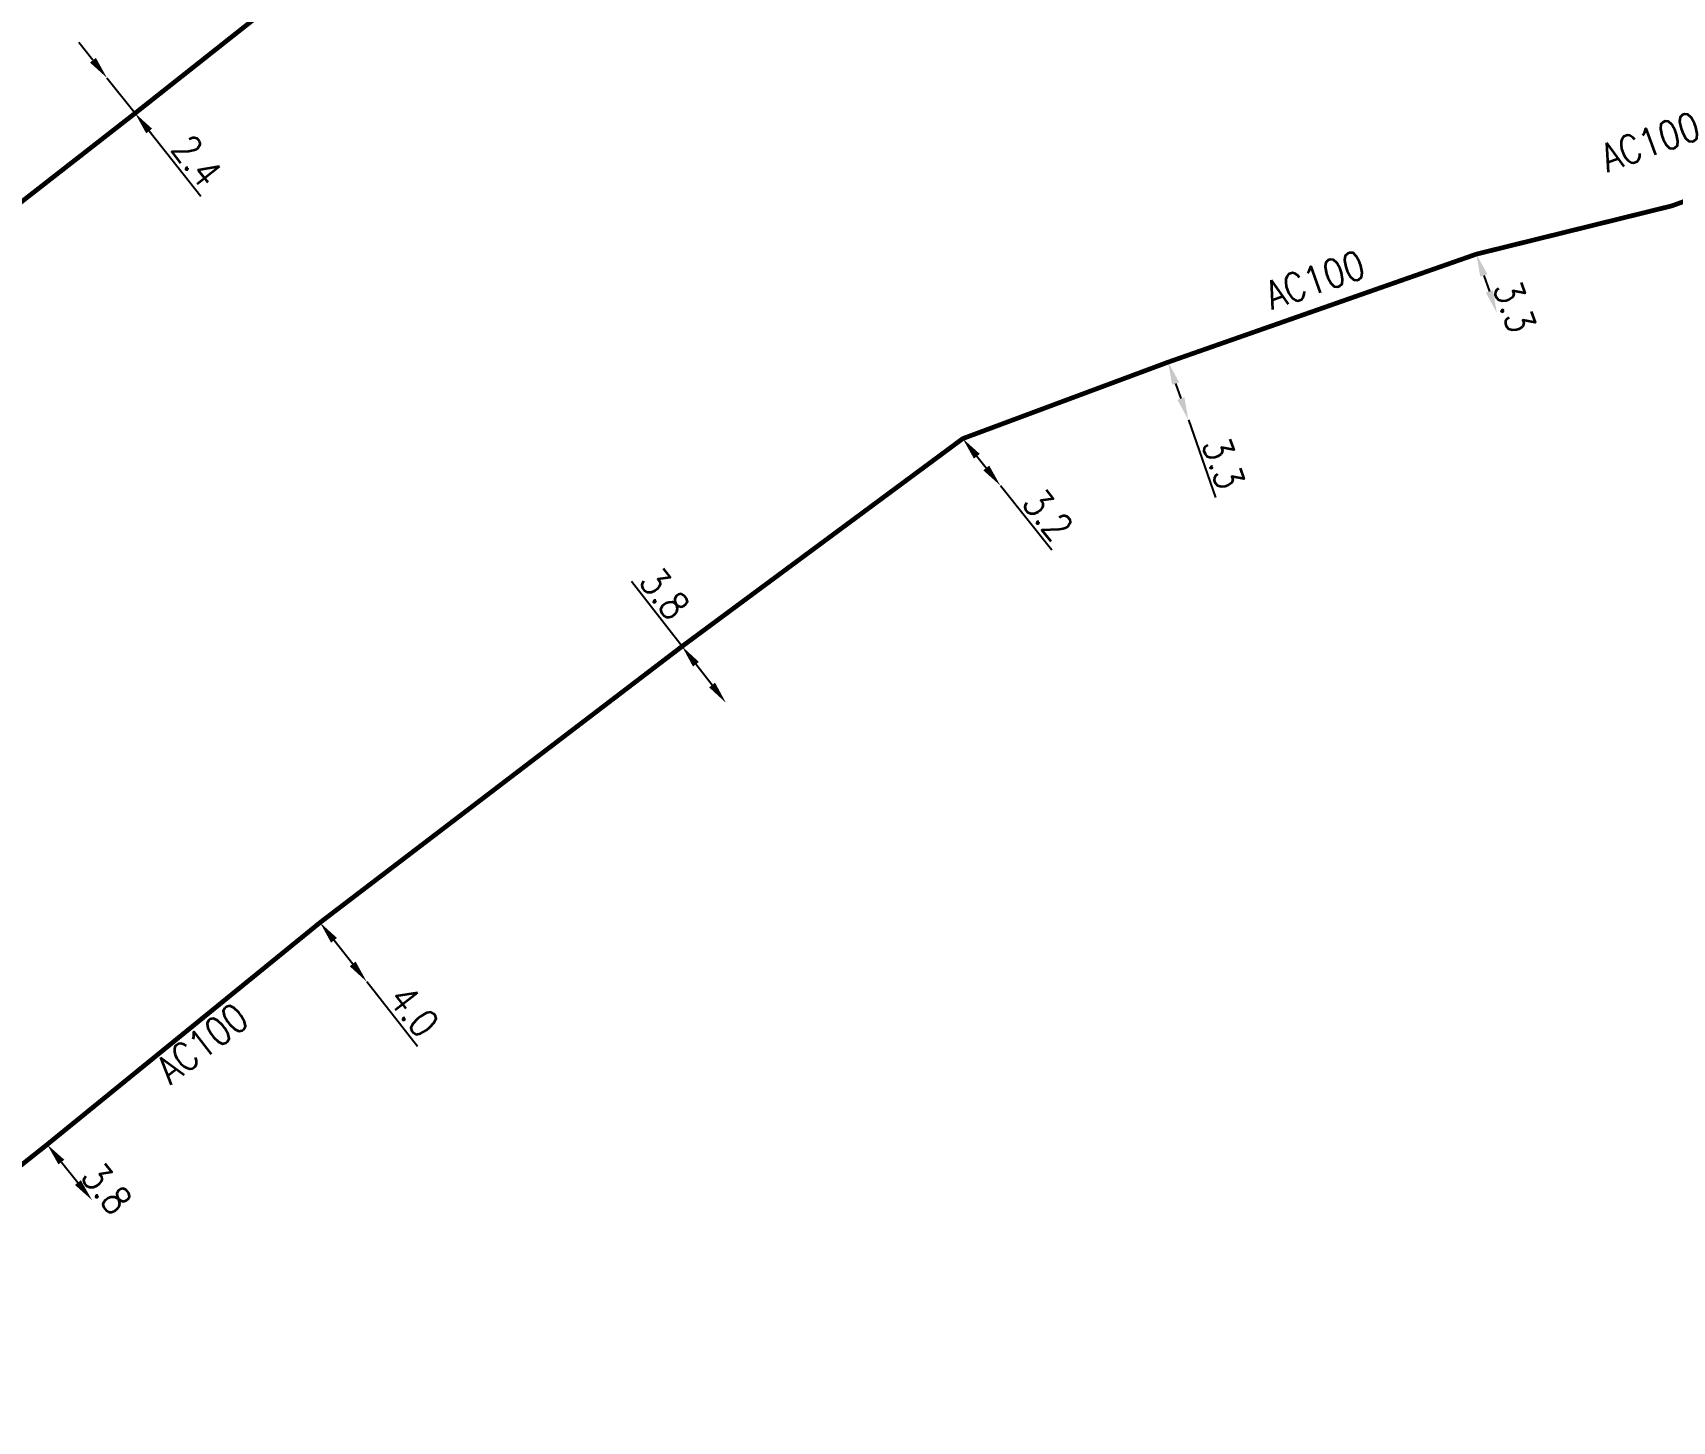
# Model space of a CAD drawing. Header units: millimetres. Extents: x 160996 to 162003, y 120996 to 122000.
# Drawn here: x 161247.6 to 161334.7, y 121580.3 to 121654 of the extents above; entities that cross this region are included whole.
import ezdxf
from ezdxf.enums import TextEntityAlignment as Align

# ---------------------------------------------------------------- set-up
doc = ezdxf.new("R2010")
doc.units = ezdxf.units.MM
doc.header["$PDMODE"] = 34
doc.linetypes.add('L_100_AP', pattern=[14, 10, -1.5, 1, -1.5])
doc.layers.get('Defpoints').update_dxf_attribs({"linetype": 'CONTINUOUS'})
doc.layers.add('L_140', color=3, linetype='CONTINUOUS')
doc.styles.get("Standard").update_dxf_attribs({"font": 'romans.shx', "width": 0.85})
doc.dimstyles.get("Standard").update_dxf_attribs({"dimtxt": 1.5, "dimasz": 1.2, "dimexe": 0.625, "dimexo": 0.625, "dimgap": 0.25, "dimtad": 1, "dimdec": 1, "dimzin": 0, "dimdsep": 46, "dimtxsty": 'Standard', "dimcen": -0.5, "dimadec": 0, "dimazin": 0, "dimtfac": 1, "dimtdec": 1, "dimtmove": 0, "dimatfit": 3, "dimfxl": 0, "dimtolj": 1, "dimtzin": 0, "dimarcsym": 0})

# ---------------------------------------------------------------- blocks, each defined once
blk = doc.blocks.new('*D178')
at = {"layer": 'Defpoints', "color": 0, "linetype": 'Continuous', "transparency": 16777216}
for p in [(161324.309, 121642.275), (161325.396, 121639.159), (161325.396, 121639.159)]:
    blk.add_point(p, dxfattribs=at)
at = {"layer": 'L_140', "color": 0, "linetype": 'Continuous', "lineweight": -2, "transparency": 16777216}
blk.add_line((161324.704, 121641.142), (161325.001, 121640.292), dxfattribs=at)
at = {"layer": 'L_140', "color": 0, "linetype": 'Continuous', "transparency": 16777216}
for points in [[(161324.893, 121641.208), (161324.516, 121641.076), (161324.309, 121642.275)], [(161325.19, 121640.358), (161324.812, 121640.226), (161325.396, 121639.159)]]:
    blk.add_solid(points, dxfattribs=at)
at = {"layer": 'L_140', "color": 0, "linetype": 'Continuous', "transparency": 16777216, "insert": (161326.34, 121639.488), "char_height": 1.5, "attachment_point": 5, "rotation": 289.22913}
blk.add_mtext('\\A1;3.3', dxfattribs=at)
blk = doc.blocks.new('*D179')
at = {"layer": 'Defpoints', "color": 0, "linetype": 'Continuous', "transparency": 16777216}
for p in [(161307.93, 121636.536), (161309.003, 121633.468), (161309.003, 121633.468)]:
    blk.add_point(p, dxfattribs=at)
at = {"layer": 'L_140', "color": 0, "linetype": 'Continuous', "lineweight": -2, "transparency": 16777216}
for p, q in [((161308.326, 121635.403), (161308.607, 121634.601)), ((161309.003, 121633.468), (161310.447, 121629.342))]:
    blk.add_line(p, q, dxfattribs=at)
at = {"layer": 'L_140', "color": 0, "linetype": 'Continuous', "transparency": 16777216}
for points in [[(161308.515, 121635.469), (161308.138, 121635.337), (161307.93, 121636.536)], [(161308.796, 121634.667), (161308.418, 121634.535), (161309.003, 121633.468)]]:
    blk.add_solid(points, dxfattribs=at)
at = {"layer": 'L_140', "color": 0, "linetype": 'Continuous', "transparency": 16777216, "insert": (161310.867, 121631.169), "char_height": 1.5, "attachment_point": 5, "rotation": 289.27862}
blk.add_mtext('\\A1;3.3', dxfattribs=at)
blk = doc.blocks.new('*D180')
at = {"layer": 'Defpoints', "color": 0, "linetype": 'Continuous', "transparency": 16777216}
for p in [(161297.014, 121632.472), (161299.015, 121629.975), (161299.015, 121629.975)]:
    blk.add_point(p, dxfattribs=at)
at = {"layer": 'L_140', "color": 0, "linetype": 'Continuous', "lineweight": -2, "transparency": 16777216}
for p, q in [((161297.764, 121631.536), (161298.265, 121630.911)), ((161299.015, 121629.975), (161301.748, 121626.563))]:
    blk.add_line(p, q, dxfattribs=at)
at = {"layer": 'L_140', "color": 0, "linetype": 'Continuous', "transparency": 16777216}
for points in [[(161297.92, 121631.661), (161297.608, 121631.41), (161297.014, 121632.472)], [(161298.421, 121631.036), (161298.108, 121630.786), (161299.015, 121629.975)]]:
    blk.add_solid(points, dxfattribs=at)
at = {"layer": 'L_140', "color": 0, "linetype": 'Continuous', "transparency": 16777216, "insert": (161301.537, 121628.426), "char_height": 1.5, "attachment_point": 5, "rotation": 308.69536}
blk.add_mtext('\\A1;3.2', dxfattribs=at)
blk = doc.blocks.new('*D181')
at = {"layer": 'Defpoints', "color": 0, "linetype": 'Continuous', "transparency": 16777216}
for p in [(161282.099, 121621.431), (161284.431, 121618.431), (161284.431, 121618.431)]:
    blk.add_point(p, dxfattribs=at)
at = {"layer": 'L_140', "color": 0, "linetype": 'Continuous', "lineweight": -2, "transparency": 16777216}
for p, q in [((161282.099, 121621.431), (161279.416, 121624.883)), ((161283.695, 121619.378), (161282.836, 121620.484))]:
    blk.add_line(p, q, dxfattribs=at)
at = {"layer": 'L_140', "color": 0, "linetype": 'Continuous', "transparency": 16777216}
for points in [[(161282.993, 121620.606), (161282.678, 121620.361), (161282.099, 121621.431)], [(161283.853, 121619.501), (161283.537, 121619.256), (161284.431, 121618.431)]]:
    blk.add_solid(points, dxfattribs=at)
at = {"layer": 'L_140', "color": 0, "linetype": 'Continuous', "transparency": 16777216, "insert": (161281.179, 121624.244), "char_height": 1.5, "attachment_point": 5, "rotation": 307.8582}
blk.add_mtext('\\A1;3.8', dxfattribs=at)
blk = doc.blocks.new('*D182')
at = {"layer": 'Defpoints', "color": 0, "linetype": 'Continuous', "transparency": 16777216}
for p in [(161262.861, 121606.755), (161265.34, 121603.615), (161265.34, 121603.615)]:
    blk.add_point(p, dxfattribs=at)
at = {"layer": 'L_140', "color": 0, "linetype": 'Continuous', "lineweight": -2, "transparency": 16777216}
for p, q in [((161263.605, 121605.813), (161264.596, 121604.557)), ((161265.34, 121603.615), (161268.049, 121600.185))]:
    blk.add_line(p, q, dxfattribs=at)
at = {"layer": 'L_140', "color": 0, "linetype": 'Continuous', "transparency": 16777216}
for points in [[(161263.762, 121605.937), (161263.448, 121605.689), (161262.861, 121606.755)], [(161264.753, 121604.681), (161264.439, 121604.433), (161265.34, 121603.615)]]:
    blk.add_solid(points, dxfattribs=at)
at = {"layer": 'L_140', "color": 0, "linetype": 'Continuous', "transparency": 16777216, "insert": (161267.851, 121602.049), "char_height": 1.5, "attachment_point": 5, "rotation": 308.29346}
blk.add_mtext('\\A1;4.0', dxfattribs=at)
blk = doc.blocks.new('*D183')
at = {"layer": 'Defpoints', "color": 0, "linetype": 'Continuous', "transparency": 16777216}
for p in [(161248.362, 121594.961), (161250.748, 121592.003), (161250.748, 121592.003)]:
    blk.add_point(p, dxfattribs=at)
at = {"layer": 'L_140', "color": 0, "linetype": 'Continuous', "lineweight": -2, "transparency": 16777216}
blk.add_line((161249.115, 121594.027), (161249.994, 121592.937), dxfattribs=at)
at = {"layer": 'L_140', "color": 0, "linetype": 'Continuous', "transparency": 16777216}
for points in [[(161249.271, 121594.152), (161248.96, 121593.901), (161248.362, 121594.961)], [(161250.15, 121593.063), (161249.839, 121592.812), (161250.748, 121592.003)]]:
    blk.add_solid(points, dxfattribs=at)
at = {"layer": 'L_140', "color": 0, "linetype": 'Continuous', "transparency": 16777216, "insert": (161251.526, 121592.631), "char_height": 1.5, "attachment_point": 5, "rotation": 308.89584}
blk.add_mtext('\\A1;3.8', dxfattribs=at)
blk = doc.blocks.new('*D215')
at = {"layer": 'Defpoints', "color": 0, "linetype": 'Continuous', "transparency": 16777216}
for p in [(161251.54, 121651.641), (161251.54, 121651.641), (161253.032, 121649.761)]:
    blk.add_point(p, dxfattribs=at)
at = {"layer": 'L_140', "color": 0, "linetype": 'Continuous', "lineweight": -2, "transparency": 16777216}
for p, q in [((161250.794, 121652.581), (161250.048, 121653.521)), ((161251.54, 121651.641), (161253.032, 121649.761)), ((161253.778, 121648.821), (161256.534, 121645.349))]:
    blk.add_line(p, q, dxfattribs=at)
at = {"layer": 'L_140', "color": 0, "linetype": 'Continuous', "transparency": 16777216}
for points in [[(161250.951, 121652.705), (161250.638, 121652.456), (161251.54, 121651.641)], [(161253.935, 121648.945), (161253.622, 121648.697), (161253.032, 121649.761)]]:
    blk.add_solid(points, dxfattribs=at)
at = {"layer": 'L_140', "color": 0, "linetype": 'Continuous', "transparency": 16777216, "insert": (161256.312, 121647.237), "char_height": 1.5, "attachment_point": 5, "rotation": 308.43732}
blk.add_mtext('\\A1;2.4', dxfattribs=at)

msp = doc.modelspace()

# ---------------------------------------------------------------- linework, layer by layer
at = {"layer": 'L_140', "linetype": 'L_100_AP', "const_width": 0.25, "flags": 128}
msp.add_lwpolyline([(161307.764, 121699.059), (161306.815, 121698.134), (161306.501, 121698.461), (161299.039, 121691.264), (161295.402, 121687.6), (161293.3, 121685.519), (161285.525, 121677.82), (161281.362, 121673.642), (161264.621, 121658.927), (161253.032, 121649.761), (161241.034, 121640.405), (161237.311, 121637.503), (161236.25, 121638.832), (161208.31, 121616.423), (161197.783, 121607.86), (161182.831, 121596.331), (161171.069, 121586.934), (161152.197, 121572.125), (161147.707, 121568.556), (161140.984, 121563.236), (161132.719, 121556.953), (161125.583, 121553.488), (161124.161, 121551.554), (161123.741, 121550.983)], dxfattribs=at)
at = {"layer": 'L_140', "linetype": 'L_100_AP', "flags": 128}
msp.add_lwpolyline([(161140.108, 121542.874, 0.25, 0.25, 0), (161149.498, 121539.94, 0.25, 0.25, 0), (161154.141, 121543.539, 0.25, 0.25, 0), (161156.545, 121545.66, 0.25, 0.25, 0), (161176.721, 121561.069, 0.25, 0.25, 0), (161178.716, 121562.576, 0.25, 0.25, 0), (161189.879, 121561.746, 0.25, 0.25, 0), (161192.894, 121558.754, 0.25, 0.25, 0), (161196.003, 121554.825, 0.25, 0.25, 0), (161197.883, 121556.304, 0.25, 0.25, 0), (161197.883, 121556.304, 0.25, 0.25, 0), (161198.246, 121555.823, 0.25, 0.25, 0), (161200.921, 121557.865, 0.25, 0.25, 0), (161223.314, 121575.062, 0.25, 0.25, 0), (161248.362, 121594.961, 0.25, 0.25, 0), (161262.861, 121606.755, 0.25, 0.25, 0), (161282.099, 121621.431, 0.25, 0.25, 0), (161297.014, 121632.472, 0.25, 0.25, 0), (161307.93, 121636.536, 0.25, 0.25, 0), (161324.309, 121642.275, 0.25, 0.25, 0), (161334.7, 121644.842, 0.25, 0.25, 0), (161335.693, 121645.204, 0.25, 0.25, 0), (161342.542, 121647.703, 0.25, 0.25, 0), (161342.774, 121648.213, 0.25, 0.25, 0), (161344.651, 121648.898, 0, 0, 0)], format="xyseb", dxfattribs=at)

# ---------------------------------------------------------------- texts
at = {"layer": 'L_140', "linetype": 'Continuous', "width": 0.85}
msp.add_text('AC100', height=1.5, rotation=20.04267, dxfattribs=at).set_placement((161331.267, 121646.614))
for rotation, p in [(19.30932, (161315.734, 121640.91)), (37.52206, (161256.597, 121600.339))]:
    msp.add_text('AC100', height=1.5, rotation=rotation, dxfattribs=at).set_placement(p, align=Align.MIDDLE)

# ---------------------------------------------------------------- dimensions: what is measured, and where the dimension line sits
at = {"layer": 'L_140', "linetype": 'Continuous'}
for base, p1, p2, angle, picture, middle in [((161251.54, 121651.641), (161253.032, 121649.761), (161251.54, 121651.641), 308.43732, '*D215', (161255.529, 121646.615)), ((161325.396, 121639.159), (161324.309, 121642.275), (161325.396, 121639.159), 109.22913, '*D178', (161325.396, 121639.159)), ((161309.00329, 121633.46833), (161307.93027, 121636.53608), (161309.00329, 121633.46833), 109.27862, '*D179', (161309.92303, 121630.83882)), ((161299.015, 121629.975), (161297.014, 121632.472), (161299.015, 121629.975), 128.69536, '*D180', (161300.756, 121627.8)), ((161284.431, 121618.431), (161282.099, 121621.431), (161284.431, 121618.431), 127.8582, '*D181', (161280.389, 121623.631)), ((161265.34, 121603.615), (161262.861, 121606.755), (161265.34, 121603.615), 128.29346, '*D182', (161267.066, 121601.429)), ((161250.748, 121592.003), (161248.362, 121594.961), (161250.748, 121592.003), 128.89584, '*D183', (161250.748, 121592.003))]:
    dim = msp.add_linear_dim(base=base, p1=p1, p2=p2, angle=angle, dimstyle='Standard', dxfattribs=at)
    dim.commit()
    dim.dimension.update_dxf_attribs({"geometry": picture, "text_midpoint": middle, "dimtype": 160})

doc.saveas('drawing.dxf')
